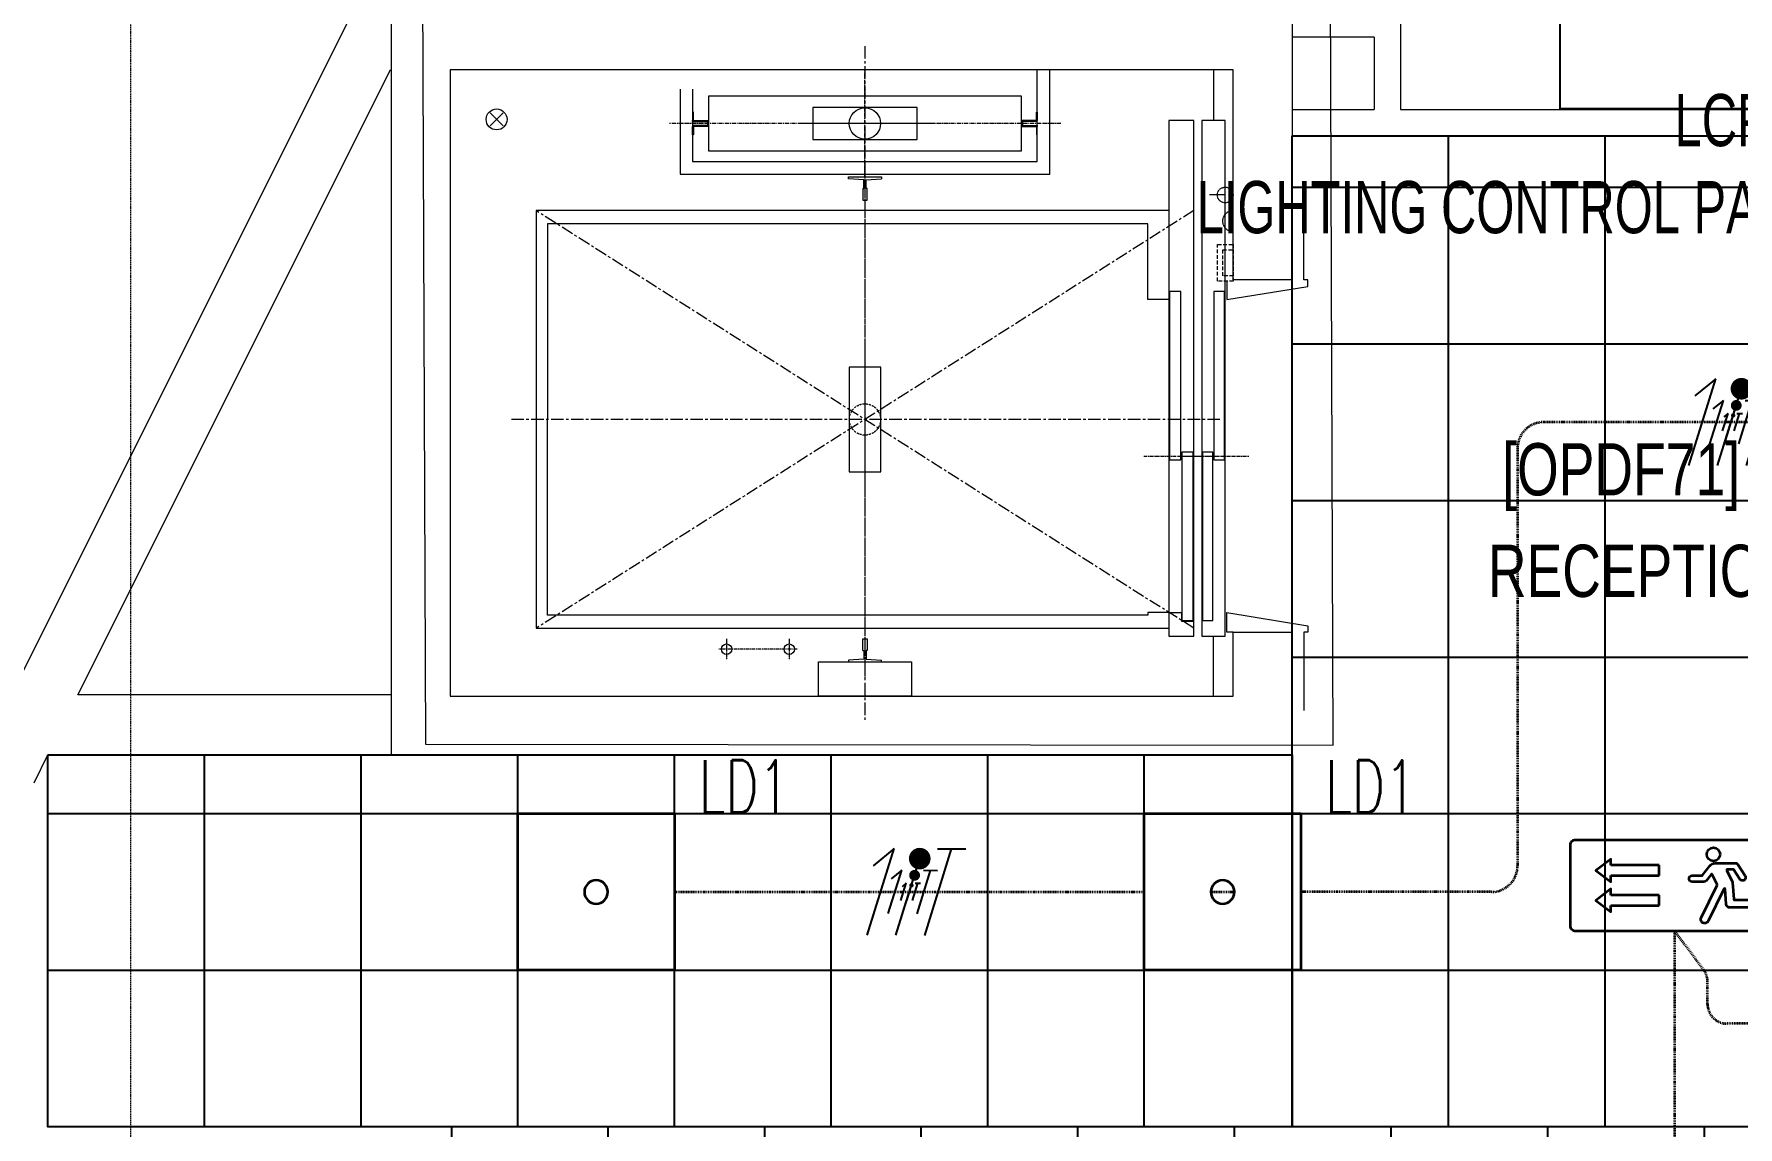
# Model space of a CAD drawing. Extents: x -12260 to 57327, y -29287 to 19916.
# Drawn here: x -3183 to 3344, y -2710 to 1476 of the extents above; entities that cross this region are included whole.
import ezdxf
from ezdxf import colors
from ezdxf.entities.mleader import LeaderData, LeaderLine
from ezdxf.enums import TextEntityAlignment as Align
from ezdxf.math import Vec2, Vec3

# ---------------------------------------------------------------- set-up
doc = ezdxf.new("R2010")
doc.units = 0
doc.header["$LTSCALE"] = 0.25
for name, pattern in [('01-First Floor$0$CENTERX2', [101.6, 63.5, -12.7, 12.7, -12.7]), ('01-First Floor$0$DASHED2', [9.525, 6.35, -3.175]), ('01-First Floor$0$HIDDEN', [9.525, 6.35, -3.175]), ('DASHDOT', [25.4, 12.7, -6.35, 0, -6.35])]:
    doc.linetypes.add(name, pattern=pattern)
for name, color, linetype, lineweight in [('01-First Floor$0$72_EGR_BASE_TEXT', 252, 'Continuous', 5), ('01-First Floor$0$Axis', 251, '01-First Floor$0$CENTERX2', 5), ('01-First Floor$0$C-HYDR-CTCH', 251, 'Continuous', 5), ('01-First Floor$0$Cabin', 7, 'Continuous', 5), ('01-First Floor$0$LOADING', 253, 'Continuous', 5), ('01-First Floor$0$Notes', 1, 'Continuous', 5), ('01-First Floor$0$Proj', 251, 'Continuous', 5), ('01-First Floor$0$Structure', 251, 'Continuous', 5), ('01-First Floor$0$Tech', 169, '01-First Floor$0$DASHED2', 5), ('01-First Floor$0$Walls', 251, 'Continuous', 5), ('E-LITE-CIRC-NUMB', 6, 'Continuous', 25), ('E-LITE-CLNG', 150, 'Continuous', 35), ('E-LITE-CLNG-CNDT', 6, 'DASHDOT', 35), ('E-LITE-CTRL', 6, 'Continuous', 25), ('E-LITE-EXIT-CLNG @ 100', 3, 'Continuous', 35), ('E-LITE-EXIT-CTRL', 6, 'Continuous', 25), ('E-LITE-EXIT-IDEN', 6, 'Continuous', 25), ('E-LITE-IDEN', 6, 'Continuous', 25), ('E-POWR-TEXT', 6, 'Continuous', 25), ('E-POWR-WIRE', 6, 'Continuous', 25), ('E-POWR-WIRE @ 100', 6, 'Continuous', 25), ('E-POWR-WIRE @ 20', 6, 'Continuous', 25), ('E-POWR-WIRE @ 50', 6, 'Continuous', 25)]:
    doc.layers.add(name, color=color, linetype=linetype, lineweight=lineweight)
doc.layers.add('01-First Floor$0$FALSE CEILING', color=251, linetype='Continuous')
doc.styles.add('01-First Floor$0$X3G_ENTITY_9EC9', font='swisscl.ttf', dxfattribs={"height": 0.2})
doc.styles.add('01-First Floor$0$X3G_ENTITY_9F38', font='swisscl.ttf', dxfattribs={"height": 0.2})
doc.styles.add('DC_Elc_Romans', font='elc_romans.shx', dxfattribs={"width": 0.7})
doc.styles.add('DC_SIMPLEX', font='SIMPLEX.shx', dxfattribs={"width": 0.7})

# ---------------------------------------------------------------- blocks, each defined once
blk = doc.blocks.new('01-First Floor$0$T127-1_B')
at = {"layer": '01-First Floor$0$Cabin'}
for p, q in [((44.5, 8), (44.5, 4)), ((44.5, 4), (78, 4)), ((78, 4), (82, 63.5)), ((44.5, -8), (44.5, -4)), ((44.5, -4), (78, -4)), ((78, -4), (82, -63.5))]:
    blk.add_line(p, q, dxfattribs=at)
at = {"layer": '01-First Floor$0$Cabin', "ltscale": 5}
for points in [[(44.5, 8), (0, 8), (0, -8), (44.5, -8)], [(82, 63.5), (89, 63.5), (89, -63.5), (82, -63.5)]]:
    blk.add_lwpolyline(points, dxfattribs=at)
blk = doc.blocks.new('01-First Floor$0$T127-1_B__1680')
at = {"layer": '01-First Floor$0$Axis'}
blk.add_line((-990, 0), (990, 0), dxfattribs=at)
at = {"layer": '01-First Floor$0$Notes', "xscale": -1}
blk.add_blockref('01-First Floor$0$T127-1_B', (-840, 0), dxfattribs=at)
at = {"layer": '01-First Floor$0$Notes'}
blk.add_blockref('01-First Floor$0$T127-1_B', (840, 0), dxfattribs=at)
blk = doc.blocks.new('01-First Floor$0$JIS5K')
at = {"layer": '01-First Floor$0$Cabin'}
for p, q in [((60.2, 8), (60.2, 11.2)), ((60.2, -8), (60.2, -11.2))]:
    blk.add_line(p, q, dxfattribs=at)
at = {"layer": '01-First Floor$0$Cabin', "ltscale": 5}
for points in [[(57, 11.2), (0, 11.2), (0, -11.2), (57, -11.2)], [(60.2, 8), (3.2, 8), (3.2, -8), (60.2, -8)], [(57, 11.2), (57, 43.5), (60.2, 43.5), (60.2, 11.2)], [(57, -11.2), (57, -43.5), (60.2, -43.5), (60.2, -11.2)]]:
    blk.add_lwpolyline(points, dxfattribs=at)
blk = doc.blocks.new('01-First Floor$0$JIS5K__1200')
at = {"layer": '01-First Floor$0$Axis'}
blk.add_line((-750, 0), (750, 0), dxfattribs=at)
at = {"layer": '01-First Floor$0$Notes', "xscale": -1}
blk.add_blockref('01-First Floor$0$JIS5K', (-600, 0), dxfattribs=at)
at = {"layer": '01-First Floor$0$Notes'}
blk.add_blockref('01-First Floor$0$JIS5K', (600, 0), dxfattribs=at)
blk = doc.blocks.new('01-First Floor$0$对重支撑1')
at = {"layer": '01-First Floor$0$Cabin'}
blk.add_lwpolyline([(1060, 178), (929, 178), (929, -178), (1060, -178)], close=True, dxfattribs=at).dxf.unprotected_set("ltscale", 0)
blk = doc.blocks.new('01-First Floor$0$井道平面图轿厢1轿厢地坎')
at = {"layer": '01-First Floor$0$Axis', "ltscale": 0.864}
blk.add_lwpolyline([(0, 96), (0, -192)], dxfattribs=at)
at = {"layer": '01-First Floor$0$Cabin', "ltscale": 5}
for points in [[(690, 0), (690, -96), (-1285, -96), (-1285, 0)], [(15, -3), (15, -46), (-630, -46), (-630, -3)], [(630, -50), (630, -93), (-15, -93), (-15, -50)]]:
    blk.add_lwpolyline(points, close=True, dxfattribs=at)
at = {"layer": '01-First Floor$0$Cabin'}
for points in [[(600, 0), (600, -48)], [(600, -48), (633, -48)], [(633, -48), (633, -96)]]:
    blk.add_lwpolyline(points, dxfattribs=at)
blk = doc.blocks.new('01-First Floor$0$层门地坎1')
at = {"layer": '01-First Floor$0$Axis', "ltscale": 0.81}
blk.add_lwpolyline([(0, 90), (0, -180)], dxfattribs=at)
at = {"layer": '01-First Floor$0$Cabin', "ltscale": 5}
for points in [[(690, 0), (690, -90), (-1285, -90), (-1285, 0)], [(15, -47), (15, -87), (-630, -87), (-630, -47)], [(630, -3), (630, -43), (-15, -43), (-15, -3)]]:
    blk.add_lwpolyline(points, close=True, dxfattribs=at)
blk = doc.blocks.new('01-First Floor')
at = {"layer": '01-First Floor$0$Axis'}
blk.add_line((0, 929), (0, 1339), dxfattribs=at)
at = {"layer": '01-First Floor$0$Axis', "ltscale": 3}
for points in [[(0, 1430), (0, -1150)], [(1260, 800), (-1260, -800)], [(1260, -800), (-1260, 800)], [(1360, 0), (-1360, 0)]]:
    blk.add_lwpolyline(points, dxfattribs=at)
at = {"layer": '01-First Floor$0$Axis', "ltscale": 1.5}
blk.add_lwpolyline([(0, 250), (0, -250)], dxfattribs=at)
at = {"layer": '01-First Floor$0$Axis', "ltscale": 0.24}
for points in [[(-530, -840), (-530, -920)], [(-290, -840), (-290, -920)]]:
    blk.add_lwpolyline(points, dxfattribs=at)
at = {"layer": '01-First Floor$0$Axis', "ltscale": 0.9}
blk.add_lwpolyline([(-260, -880), (-560, -880)], dxfattribs=at)
at = {"layer": '01-First Floor$0$C-HYDR-CTCH', "elevation": 0, "flags": 128}
blk.add_lwpolyline([(-1695, 1647.6), (-1683.7, -1243.9), (1794.1, -1247.6), (1782.8, 1643.9), (-1695, 1647.6)], dxfattribs=at)
at = {"layer": '01-First Floor$0$Cabin', "ltscale": 5}
for points in [[(-708.2, 1265), (-708.2, 940), (708.2, 940), (708.2, 1340)], [(-660.2, 1265), (-660.2, 988), (660.2, 988), (660.2, 1340)]]:
    blk.add_lwpolyline(points, dxfattribs=at)
at = {"layer": '01-First Floor$0$Cabin'}
for points in [[(1335, 1340), (1335, 1145)], [(250, 1134), (-250, 1134)], [(1260, 1145), (1164, 1145)], [(1164, 1145), (1164, 800)], [(1260, 1145), (1164, 1145)], [(1164, 1145), (1164, 800)], [(1260, -830), (1260, 1145)], [(1260, -830), (1260, 1145)], [(1164, 800), (-1260, 800)], [(-1260, 800), (-1260, -800)], [(1164, 800), (-1260, 800)], [(-1260, 800), (-1260, -800)], [(1386, 530), (1386, 460), (1696, 510), (1696, 535), (1681, 535), (1681, 835)], [(1084, 750), (-1216, 750)], [(-1216, 750), (-1216, 0)], [(1084, 460), (1084, 750)], [(1164, 460), (1084, 460)], [(-1216, -750), (-1216, 0)], [(1084, -750), (-1216, -750)], [(1164, -740), (1084, -740)], [(1084, -740), (1084, -750)], [(1411, -815), (1411, -815), (1386, -815), (1386, -740), (1696, -790), (1696, -815), (1681, -815), (1681, -1115)], [(-1260, -800), (1164, -800)], [(-1260, -800), (1164, -800)], [(1164, -800), (1164, -830)], [(1164, -800), (1164, -830)], [(1164, -830), (1260, -830)], [(1164, -830), (1260, -830)], [(1335, -1060), (1335, -830)]]:
    blk.add_lwpolyline(points, dxfattribs=at)
at = {"layer": '01-First Floor$0$Cabin', "ltscale": 5}
blk.add_lwpolyline([(-600, 1239), (-600, 1029), (600, 1029), (600, 1239)], close=True, dxfattribs=at)
at = {"layer": '01-First Floor$0$Cabin'}
blk.add_lwpolyline([(-200, 1195), (-200, 1073), (200, 1073), (200, 1195)], close=True, dxfattribs=at)
at = {"layer": '01-First Floor$0$Cabin', "ltscale": 50}
blk.add_lwpolyline([(-61, -200), (61, -200), (61, 200), (-61, 200)], close=True, dxfattribs=at)
at = {"layer": '01-First Floor$0$Cabin'}
for centre, radius in [((0, 1134), 60), ((-530, -880), 20), ((-290, -880), 20)]:
    blk.add_circle(centre, radius, dxfattribs=at)
at = {"layer": '01-First Floor$0$FALSE CEILING', "linetype": 'Continuous'}
for p, q in [((2236, -2710), (2236, 1086.9)), ((2836, -2710), (2836, 1086.9)), ((1636, 890), (8296.4, 890)), ((1636, 290), (8296.4, 290)), ((1636, -310), (8296.4, -310)), ((1636, -910), (8296.4, -910)), ((-2529.8, -2710), (-2529.8, -1285)), ((-1929.8, -2710), (-1929.8, -1285)), ((-1329.8, -2710), (-1329.8, -1285)), ((-729.8, -2710), (-729.8, -1285)), ((-129.8, -2710), (-129.8, -1285)), ((470.2, -2710), (470.2, -1285)), ((1070.2, -2710), (1070.2, -1285)), ((-3129.8, -1510), (1636, -1510)), ((1636, -1510), (8296.4, -1510)), ((-3129.8, -2110), (1636, -2110)), ((1636, -2110), (8296.4, -2110)), ((-984.1, -12827.2), (-984.1, -2710)), ((-384.1, -12827.2), (-384.1, -2710)), ((215.9, -12827.2), (215.9, -2710)), ((815.9, -12827.2), (815.9, -2710)), ((1415.9, -12827.2), (1415.9, -2710)), ((2015.9, -12827.2), (2015.9, -2710)), ((2615.9, -12827.2), (2615.9, -2710)), ((3215.9, -12827.2), (3215.9, -2710))]:
    blk.add_line(p, q, dxfattribs=at)
at = {"layer": '01-First Floor$0$FALSE CEILING'}
blk.add_lwpolyline([(1636, 1086.9), (4398.4, 1086.9), (4398.4, 2686.9), (8296.4, 2686.9), (8296.4, 260), (8296.4, -2710), (1636, -2710), (1636, 1086.9)], dxfattribs=at)
at = {"layer": '01-First Floor$0$FALSE CEILING', "elevation": -0.1}
blk.add_lwpolyline([(2662.6, 1791.7), (2662.6, 1191.7), (3762.6, 1191.7), (3762.6, 1791.7)], close=True, dxfattribs=at)
at = {"layer": '01-First Floor$0$FALSE CEILING'}
for points in [[(-3129.8, -1285), (1636, -1285), (1636, -2710), (-3129.8, -2710)], [(5386, -2710), (-1584, -2710), (-1584.1, -12827.2), (5385.9, -12827.2)]]:
    blk.add_lwpolyline(points, close=True, dxfattribs=at)
at = {"layer": '01-First Floor$0$LOADING', "elevation": -0.1}
blk.add_lwpolyline([(2662.6, 1791.7), (2662.6, 1191.7), (3762.6, 1191.7), (3762.6, 1791.7)], close=True, dxfattribs=at)
at = {"layer": '01-First Floor$0$Notes'}
for p, q in [((-1436.1, 1174.5), (-1386.1, 1124.5)), ((-1386.1, 1174.5), (-1436.1, 1124.5))]:
    blk.add_line(p, q, dxfattribs=at)
blk.add_circle((-1411.1, 1149.5), 40, dxfattribs=at)
at = {"layer": '01-First Floor$0$Proj', "linetype": '01-First Floor$0$HIDDEN', "ltscale": 3}
blk.add_lwpolyline([(48606, 9840), (-2814, 9840), (-2814, -14060), (48606, -14060)], dxfattribs=at)
blk.add_lwpolyline([(48606, 9840), (-2814, 9840), (-2814, -14060), (48606, -14060)], dxfattribs=at)
at = {"layer": '01-First Floor$0$Structure'}
for points in [[(1636, 535), (1411, 535), (1411, 1340), (-1589, 1340), (-1589, -1060), (1411, -1060), (1411, -815), (1636, -815), (1636, -1285), (-1814, -1285), (-1814, 1565)], [(-1514, 1565), (1636, 1565), (1636, 535)]]:
    blk.add_lwpolyline(points, dxfattribs=at)
at = {"layer": '01-First Floor$0$Tech', "ltscale": 0.36}
blk.add_lwpolyline([(1380, 860), (1320, 860)], dxfattribs=at)
at = {"layer": '01-First Floor$0$Tech', "ltscale": 0.48}
blk.add_lwpolyline([(1410, 720), (1410, 800)], dxfattribs=at)
at = {"layer": '01-First Floor$0$Tech', "ltscale": 9}
for points in [[(1351, 530), (1351, 670), (1411, 670), (1411, 530)], [(1371, 550), (1371, 650), (1411, 650), (1411, 550)]]:
    blk.add_lwpolyline(points, close=True, dxfattribs=at)
at = {"layer": '01-First Floor$0$Tech'}
blk.add_circle((1380, 860), 30, dxfattribs=at)
at = {"layer": '01-First Floor$0$Tech', "ltscale": 5}
blk.add_circle((0, 0), 60, dxfattribs=at)
at = {"layer": '01-First Floor$0$Tech'}
blk.add_arc((1410, 760), 40, 90, 270, dxfattribs=at)
at = {"layer": '01-First Floor$0$Walls'}
for p, q in [((2051, 2586.9), (2051, 1186.9)), ((1951, 1465), (1636, 1465)), ((1951, 1465), (1951, 1186.9)), ((-3014.8, -1055), (-1817.3, 1340)), ((1636, 1186.9), (1951, 1186.9)), ((2051, 1186.9), (4298.4, 1186.9)), ((4398.4, 1086.9), (1636, 1086.9)), ((-1814, -1055), (-3014.8, -1055)), ((-3183, -1391.5), (-3129.8, -1285)), ((-1814, -1285), (-3129.8, -1285))]:
    blk.add_line(p, q, dxfattribs=at)
for points in [[(-1514, 1640), (-1514, 1860.8), (-1814, 1860.8), (-3388.7, -1288.6)], [(-1817.3, 1340), (-1814, 1340)]]:
    blk.add_lwpolyline(points, dxfattribs=at)
at = {"layer": '01-First Floor$0$Notes', "xscale": -1}
for name, p, rotation in [('01-First Floor$0$JIS5K__1200', (0, 1134), 1.53523449952786e-06), ('01-First Floor$0$井道平面图轿厢1轿厢地坎', (1164, -140), 90), ('01-First Floor$0$层门地坎1', (1290, -140), 90)]:
    blk.add_blockref(name, p, dxfattribs=dict(at, rotation=rotation))
at = {"layer": '01-First Floor$0$Notes', "yscale": -1, "rotation": 270.0000000000001}
for name in ['01-First Floor$0$T127-1_B__1680', '01-First Floor$0$对重支撑1']:
    blk.add_blockref(name, (0, 0), dxfattribs=at)
at = {"layer": '01-First Floor$0$72_EGR_BASE_TEXT', "char_height": 200, "attachment_point": 2}
for s, insert, style in [('[OPDF71]', (2896.9, -90.8), '01-First Floor$0$X3G_ENTITY_9F38'), ('RECEPTION AND CONTROL', (3758.8, -479.7), '01-First Floor$0$X3G_ENTITY_9EC9')]:
    blk.add_mtext(s, dxfattribs=dict(at, insert=insert, style=style))
blk = doc.blocks.new('*U26')
at = {"color": 9}
for p, q in [((-0.603, -0.975), (-2.447, -0.975)), ((-0.603, -1.375), (-0.603, -0.975)), ((-2.447, -1.375), (-0.603, -1.375)), ((-0.603, -2.121), (-2.447, -2.121)), ((-2.447, -2.521), (-0.603, -2.521)), ((-0.603, -2.521), (-0.603, -2.121))]:
    blk.add_line(p, q, dxfattribs=at)
blk.add_lwpolyline([(3.8, -3.5), (-3.8, -3.5, -0.414214), (-4, -3.3), (-4, -0.2, -0.414214), (-3.8, 0), (3.8, 0, -0.414214), (4, -0.2), (4, -3.3, -0.414214)], format="xyb", close=True)
for points in [[(-2.447, -0.975), (-2.447, -0.738), (-3.021, -1.175), (-2.447, -1.612), (-2.447, -1.375)], [(-2.447, -2.121), (-2.447, -1.884), (-3.021, -2.321), (-2.447, -2.758), (-2.447, -2.521)]]:
    blk.add_lwpolyline(points, dxfattribs=at)
blk.add_lwpolyline([(2.489, -1.509), (2.259, -1.15, 0.255575), (2.236, -1.137), (2.012, -1.137, 0.558794), (1.989, -1.176), (2.2, -1.596, -0.100171), (2.213, -1.642), (2.257, -2.278, 0.394397), (2.283, -2.303), (2.874, -2.303, -1), (2.874, -2.598), (2.108, -2.598, -0.394397), (1.975, -2.473), (1.936, -1.897, 0.766279), (1.885, -1.887), (1.278, -3.118, -1), (1.014, -2.988), (1.63, -1.738, 0.235619), (1.63, -1.714), (1.437, -1.332, 0.5506), (1.392, -1.327), (1.206, -1.567, -0.231482), (1.111, -1.613), (0.667, -1.613, -1), (0.667, -1.372), (1.039, -1.372, 0.231482), (1.06, -1.362), (1.345, -0.996, -0.231482), (1.547, -0.897), (2.316, -0.897, -0.255575), (2.418, -0.952), (2.691, -1.379, -1)], format="xyb", close=True, dxfattribs=at)
blk.add_circle((1.481, -0.557), 0.257, dxfattribs=at)
at = {"layer": 'E-LITE-EXIT-CTRL', "style": 'DC_SIMPLEX', "width": 0.7, "flags": 8}
blk.add_attdef('CONTROL', (4.5, -6), '', height=2, rotation=360, dxfattribs=at)
at = {"layer": 'E-LITE-EXIT-IDEN', "style": 'DC_SIMPLEX', "width": 0.7, "flags": 8}
blk.add_attdef('TYPE', (4.5, 0.5), '', height=2, rotation=360, dxfattribs=at)
blk = doc.blocks.new('*U25')
blk.add_lwpolyline([(-300, 300), (-300, -300), (300, -300), (300, 300)], close=True)
blk.add_circle((0, 0), 45)
at = {"layer": 'E-LITE-CIRC-NUMB', "style": 'DC_SIMPLEX', "width": 0.7, "flags": 8}
blk.add_attdef('CIRCUIT', text='', height=200, rotation=0, dxfattribs=at).set_placement((-473.9, 300), align=Align.RIGHT)
at = {"layer": 'E-LITE-CTRL', "style": 'DC_SIMPLEX', "width": 0.7, "flags": 8}
blk.add_attdef('CONTROL', (1118.9, -935), '', height=200, rotation=360, dxfattribs=at)
at = {"layer": 'E-LITE-IDEN', "style": 'DC_SIMPLEX', "width": 0.7, "flags": 8}
blk.add_attdef('TYPE', (460.4, 457.6), '', height=200, rotation=360, dxfattribs=at)
blk = doc.blocks.new('*U40')
for p, q in [((-1.617, -1.658), (-0.587, 1.663)), ((-0.587, 1.663), (-1.389, 1.004)), ((-0.515, -1.66), (0.515, 1.66)), ((0.587, -1.663), (1.617, 1.658)), ((1.078, 1.659), (2.157, 1.657))]:
    blk.add_line(p, q)
at = {"const_width": 0.414}
blk.add_lwpolyline([(0.19, 1.278, 1), (0.604, 1.277, 1)], format="xyb", close=True, dxfattribs=at)
blk = doc.blocks.new('*U544')
at = {"layer": 'E-POWR-WIRE @ 100', "xscale": 100, "yscale": 100, "zscale": 100}
blk.add_blockref('*U40', (170.2, -1810), dxfattribs=at)
at = {"layer": 'E-POWR-WIRE @ 20', "xscale": 20, "yscale": 20, "zscale": 20}
blk.add_blockref('*U40', (170.2, -1810), dxfattribs=at)
at = {"layer": 'E-POWR-WIRE @ 50', "xscale": 50, "yscale": 50, "zscale": 50}
blk.add_blockref('*U40', (170.2, -1810), dxfattribs=at)
blk = doc.blocks.new('*U545')
at = {"layer": 'E-POWR-WIRE @ 100', "xscale": 100, "yscale": 100, "zscale": 100}
blk.add_blockref('*U40', (3318, -10), dxfattribs=at)
at = {"layer": 'E-POWR-WIRE @ 20', "xscale": 20, "yscale": 20, "zscale": 20}
blk.add_blockref('*U40', (3318, -10), dxfattribs=at)
at = {"layer": 'E-POWR-WIRE @ 50', "xscale": 50, "yscale": 50, "zscale": 50}
blk.add_blockref('*U40', (3318, -10), dxfattribs=at)

msp = doc.modelspace()

# ---------------------------------------------------------------- linework, layer by layer
at = {"layer": 'E-LITE-CLNG-CNDT'}
msp.add_lwpolyline([(4036, -10), (2600.1, -10, 0.414214), (2500.1, -110), (2500.1, -1710, -0.414214), (2400.1, -1810), (1670.2, -1810)], format="xyb", dxfattribs=at)
at = {"layer": 'E-LITE-CLNG-CNDT', "color": 1, "elevation": 0}
for points in [[(5321.6, -168.4), (5321.6, -2214.4, -0.414214), (5221.6, -2314.4), (3302.8, -2314.4, -0.414214), (3227.8, -2239.4), (3227.8, -2152.9, 0.161846), (3212.9, -2108), (3102.3, -1960)], [(2016, -5327.2), (3002.3, -5327.2, 0.414214), (3102.3, -5227.2), (3102.3, -1960)]]:
    msp.add_lwpolyline(points, format="xyb", dxfattribs=at)
at = {"layer": 'E-LITE-CLNG-CNDT'}
for points in [[(-729.8, -1810), (1070.2, -1810)], [(1325.2, -1810), (1415.2, -1810)]]:
    msp.add_lwpolyline(points, dxfattribs=at)

# ---------------------------------------------------------------- block references
at = {"layer": 'E-LITE-CLNG'}
ref = msp.add_blockref('*U25', (-1029.8, -1810), dxfattribs=dict(at, xscale=-1))
ref.add_attrib('TYPE', 'LD1', (-636.3, -1505.5), dxfattribs={"layer": 'E-LITE-IDEN', "height": 200, "rotation": 0, "style": 'DC_SIMPLEX', "width": 0.7, "flags": 8})
ref = msp.add_blockref('*U25', (1370.2, -1810), dxfattribs=dict(at, xscale=-1))
ref.add_attrib('TYPE', 'LD1', (1763.7, -1505.5), dxfattribs={"layer": 'E-LITE-IDEN', "height": 200, "rotation": 0, "style": 'DC_SIMPLEX', "width": 0.7, "flags": 8})
at = {"layer": 'E-LITE-CLNG-CNDT'}
msp.add_blockref('01-First Floor', (0, 0), dxfattribs=at)
at = {"layer": 'E-LITE-EXIT-CLNG @ 100', "xscale": 100, "yscale": 100, "zscale": 100}
msp.add_blockref('*U26', (3102.3, -1610, 0), dxfattribs=at)
at = {"layer": 'E-POWR-WIRE'}
for name in ['*U545', '*U544']:
    msp.add_blockref(name, (0, 0), dxfattribs=at)

# ---------------------------------------------------------------- leaders
at = {"layer": 'E-POWR-TEXT'}
ml = msp.add_multileader_mtext('Standard', dxfattribs=at)
ml.set_content('LCP-GF\\PLIGHTING CONTROL PANEL', color=256, style='DC_Elc_Romans')
ml.set_leader_properties(color=45)
ml.build(insert=Vec2(0, 0))
ml.multileader.update_dxf_attribs({"dogleg_length": 2, "arrow_head_size": 125, "scale": 100})
ctx = ml.context
ctx.base_point, ctx.scale, ctx.char_height, ctx.arrow_head_size, ctx.landing_gap_size, ctx.plane_origin = Vec3(828, 1146.9), 100, 200, 125, 200, Vec3(4685.2, 1543)
ctx.text_align_type = 2
notes = []
notes.append((ctx, [(1, (1, 1, 0), (4072.7, 1146.9), (-1, 0), 84.7, [(0, [(4548.4, 1880.6)], 0, [])])]))
ctx.mtext.insert, ctx.mtext.alignment, ctx.mtext.flow_direction = Vec3(3788, 1246.9), 3, 5
for ctx, leaders in notes:
    for number, flags, end, landing, length, lines in leaders:
        leader = LeaderData()
        leader.index, (leader.has_last_leader_line, leader.has_dogleg_vector, leader.attachment_direction) = number, flags
        leader.last_leader_point, leader.dogleg_vector, leader.dogleg_length = Vec3(end), Vec3(landing), length
        for number, points, colour, breaks in lines:
            line = LeaderLine()
            line.index, line.vertices, line.color, line.breaks = number, Vec3.list(points), colors.encode_raw_color(colour), breaks
            leader.lines.append(line)
        ctx.leaders.append(leader)

doc.saveas('drawing.dxf')
